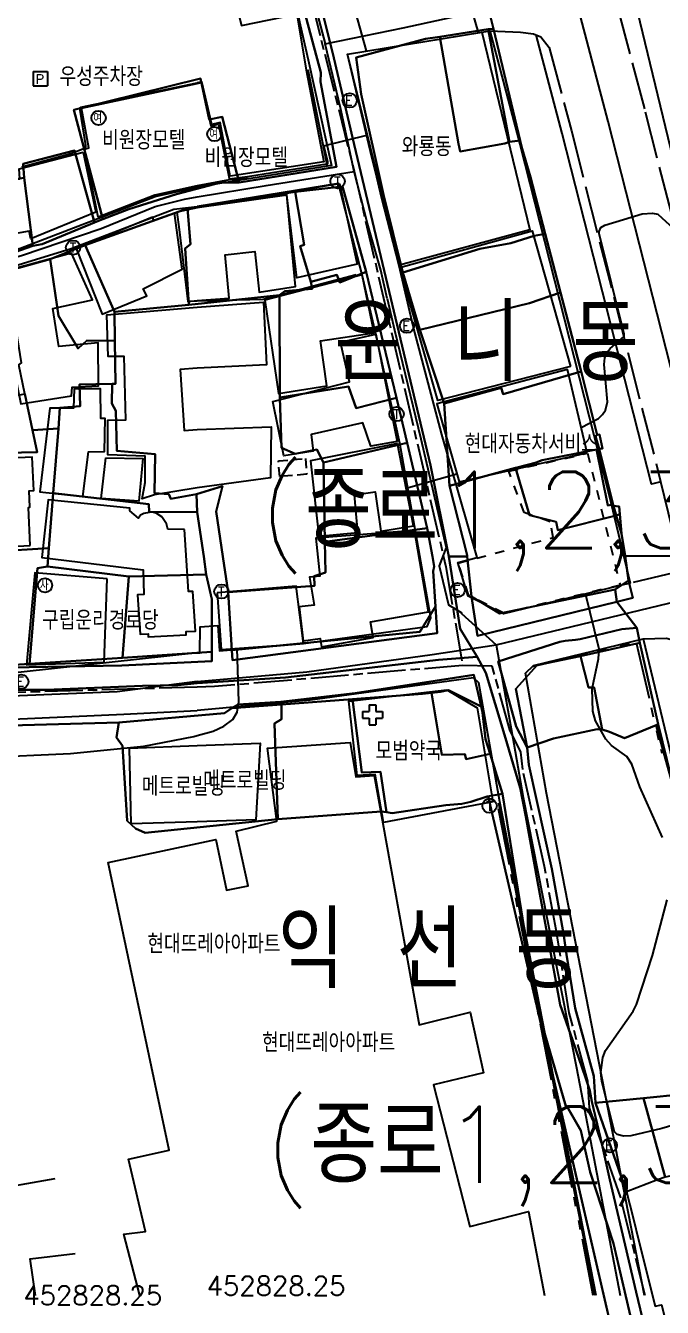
# Model space of a CAD drawing. Header units: feet. Extents: x 197796 to 199821, y 552499 to 555392.
# Drawn here: x 199098.6 to 199165.5, y 552827 to 552961.4 of the extents above; entities that cross this region are included whole.
import ezdxf

# ---------------------------------------------------------------- set-up
doc = ezdxf.new("R2010")
doc.units = ezdxf.units.FT
doc.header["$MEASUREMENT"] = 0
for name, pattern in [('AAA006', [2, 1, -1]), ('ANYANG1', [11.5, 6, -1, 1, -1.5, 1, -1]), ('ANYANG11', [1.5, 1, -0.5]), ('ANYANG2', [6, 5, -1]), ('JEON', [12, 4, -0.5, 1, -0.5, 4, -0.5, 1, -0.5])]:
    doc.linetypes.add(name, pattern=pattern)
for name, color, linetype in [('AAA001', 7, 'CONTINUOUS'), ('AAA003', 7, 'CONTINUOUS'), ('AAA006', 7, 'AAA006'), ('AAA007', 7, 'ANYANG11'), ('AAA008', 7, 'CONTINUOUS'), ('AAB110', 7, 'CONTINUOUS'), ('AAB244', 3, 'CONTINUOUS'), ('AAB404', 7, 'CONTINUOUS'), ('AAC001', 7, 'CONTINUOUS'), ('AAC002', 7, 'CONTINUOUS'), ('AAC006', 7, 'ANYANG1'), ('AD002', 7, 'CONTINUOUS'), ('AD0022', 1, 'CONTINUOUS'), ('AE001', 1, 'ANYANG2'), ('AE230', 7, 'CONTINUOUS'), ('AE2301', 7, 'CONTINUOUS'), ('AZ0202', 7, 'CONTINUOUS'), ('AZ0203', 7, 'CONTINUOUS'), ('AZ0803', 7, 'CONTINUOUS'), ('CAA001', 7, 'CONTINUOUS'), ('CAA002', 30, 'CONTINUOUS'), ('DD001', 3, 'CONTINUOUS'), ('EA0018', 7, 'JEON'), ('wipco_지적', 20, 'CONTINUOUS'), ('ZC002', 7, 'CONTINUOUS'), ('ZC006', 7, 'CONTINUOUS'), ('ZC251', 7, 'CONTINUOUS'), ('ZC252', 7, 'CONTINUOUS'), ('ZC601', 7, 'CONTINUOUS')]:
    doc.layers.add(name, color=color, linetype=linetype)
doc.styles.add('GHS', font='ROMANS', dxfattribs={"bigfont": 'NGSW.shx'})
doc.styles.add('NGSW', font='ROMANS.shx', dxfattribs={"bigfont": 'NGSW.shx'})

# ---------------------------------------------------------------- blocks, each defined once
blk = doc.blocks.new('AAB110')
at = {"layer": 'AAB110'}
blk.add_circle((0, 0), 0.75, dxfattribs=at)
at = {"layer": 'AAB110', "style": 'GHS'}
blk.add_text('사', height=1, dxfattribs=at).set_placement((-0.55, -0.53))
blk = doc.blocks.new('AAB404')
at = {"layer": 'AAB404'}
blk.add_circle((0, 0), 0.75, dxfattribs=at)
at = {"layer": 'AAB404', "style": 'GHS'}
blk.add_text('여', height=1, dxfattribs=at).set_placement((-0.55, -0.54))
blk = doc.blocks.new('AZ0203')
at = {"layer": 'AZ0203'}
blk.add_circle((0, 0), 0.75, dxfattribs=at)
at = {"layer": 'AZ0203', "style": 'GHS'}
blk.add_text('T', height=1, dxfattribs=at).set_placement((-0.36, -0.52))
blk = doc.blocks.new('AZ0202')
at = {"layer": 'AZ0202'}
blk.add_circle((0, 0), 0.75, dxfattribs=at)
at = {"layer": 'AZ0202', "style": 'GHS'}
blk.add_text('E', height=1, dxfattribs=at).set_placement((-0.5, -0.48))
blk = doc.blocks.new('AE2301')
at = {"layer": 'AE2301'}
for points in [[(-0.77, 0.83), (0.73, 0.83)], [(-0.77, 0.83), (-0.77, -0.67)], [(0.73, 0.83), (0.73, -0.67)], [(-0.77, -0.67), (0.73, -0.67)]]:
    blk.add_lwpolyline(points, dxfattribs=at)
at = {"layer": 'AE2301', "style": 'GHS'}
blk.add_text('P', height=1, dxfattribs=at).set_placement((-0.51, -0.48))
blk = doc.blocks.new('AAB244')
at = {"layer": 'AAB244'}
for points in [[(-1.07, 0.36), (-1.07, -0.34)], [(-1.07, 0.36), (-0.37, 0.36)], [(-0.37, 1.06), (0.33, 1.06)], [(-0.37, 1.06), (-0.37, 0.36)], [(0.33, 1.06), (0.33, 0.36)], [(0.33, 0.36), (1.03, 0.36)], [(1.03, 0.36), (1.03, -0.34)], [(-1.07, -0.34), (-0.37, -0.34)], [(-0.37, -0.34), (-0.37, -1.04)], [(-0.37, -1.04), (0.33, -1.04)], [(0.33, -0.34), (1.03, -0.34)], [(0.33, -0.34), (0.33, -1.04)]]:
    blk.add_lwpolyline(points, dxfattribs=at)

msp = doc.modelspace()

# ---------------------------------------------------------------- linework, layer by layer
at = {"layer": 'AAA001', "color": 255, "flags": 128}
for points in [[(199104.67, 552948.19), (199106, 552941.88), (199099.19, 552939.1), (199099.01, 552939.88), (199095.05, 552939.2), (199095.08, 552938.67), (199092.32, 552938.42), (199092.29, 552938.59), (199091.43, 552938.59), (199090.67, 552944.23), (199098.03, 552945.37), (199097.94, 552946.43)], [(199103.93, 552938.07), (199106.65, 552931.17), (199111.35, 552933.12), (199110.95, 552933.84), (199115.06, 552935.89), (199114.27, 552941.78), (199112.09, 552941.02), (199111.94, 552941.34)], [(199095.46, 552935.48), (199096.1, 552933.05), (199097.78, 552923.5), (199098.12, 552921.79), (199103.45, 552922.63), (199103.51, 552923.52), (199106.29, 552923.68), (199106.26, 552928.18), (199102.11, 552927.79), (199101.49, 552931.79), (199105.66, 552932.67), (199103.46, 552937.57), (199099.06, 552936.4)], [(199104.65, 552912.05), (199105.24, 552916.75), (199106.91, 552916.76), (199106.97, 552920.23), (199106.52, 552920.24), (199106.49, 552923.35), (199103.73, 552923.34), (199103.64, 552921.32), (199101.17, 552921.31), (199100.11, 552912.56)], [(199107.04, 552916.1), (199110.93, 552916.04), (199110.52, 552911.56), (199106.55, 552911.84)]]:
    msp.add_lwpolyline(points, close=True, dxfattribs=at)
at = {"layer": 'AAA001', "color": 255}
for points in [[(199131.57, 552944.89), (199133.41, 552936.42), (199127.11, 552934.99), (199126, 552943.97), (199131.57, 552944.89)], [(199116.64, 552932.6), (199119.98, 552932.87), (199119.58, 552937.4), (199122.67, 552937.76), (199123.13, 552933.5), (199126.96, 552934.1), (199126.03, 552943.67), (199116.64, 552942.34)], [(199116.64, 552942.34), (199114.51, 552941.89), (199114.73, 552940.08), (199115.65, 552932.52), (199116.64, 552932.6)], [(199155.8, 552925.68), (199141.89, 552922.14), (199137.92, 552936.07), (199151.81, 552939.93), (199155.8, 552925.68)], [(199135.2, 552929.22), (199133.96, 552935.31), (199123.75, 552932.65), (199125.18, 552922.87), (199130.26, 552923.68), (199129.58, 552928.37), (199135.2, 552929.22)], [(199116.64, 552912.96), (199112.17, 552912.23), (199110.85, 552911.82), (199111.19, 552913.51), (199111.18, 552916.3), (199107.27, 552916.44), (199107.25, 552920.07), (199109.13, 552920.11), (199108.98, 552926.73), (199107.29, 552926.75), (199107.16, 552931.12), (199116.64, 552931.92)], [(199116.64, 552931.92), (199123.6, 552932.43), (199123.9, 552925.87), (199116.64, 552925.51)], [(199137.63, 552917.82), (199134.86, 552917.32), (199134.03, 552919.79), (199128.6, 552918.56), (199128.82, 552916.81), (199125.72, 552916.32), (199124.57, 552922.01), (199132.61, 552924.1), (199131.69, 552928.23), (199135.38, 552929.1), (199137.63, 552917.82)], [(199116.64, 552925.51), (199114.85, 552925.39), (199115.26, 552918.98), (199116.64, 552919.07)], [(199116.64, 552919.07), (199124.41, 552919.36), (199124.34, 552914.02), (199116.64, 552912.96)], [(199137.67, 552917.6), (199128.54, 552915.79), (199129.42, 552907.88), (199133.51, 552908.29), (199133.15, 552912.23), (199135.32, 552912.55), (199135.9, 552908.42), (199139.33, 552908.98), (199137.67, 552917.6)], [(199139.46, 552908.5), (199129.1, 552907.67), (199129.5, 552903.7), (199128.44, 552903.6), (199128.9, 552900.64), (199127.34, 552900.49), (199127.77, 552896.93), (199129.53, 552897.15), (199129.69, 552896.27), (199135.11, 552897.28), (199134.84, 552898.91), (199140.9, 552899.97), (199139.46, 552908.5)], [(199118.73, 552901.96), (199119.16, 552896.02), (199127.8, 552896.65), (199127.01, 552902.65), (199118.73, 552901.96)]]:
    msp.add_lwpolyline(points, dxfattribs=at)
at = {"layer": 'AAA003', "color": 255}
for points in [[(199116.64, 552875.67), (199118.59, 552876.09), (199119.7, 552870.75), (199121.97, 552871.23), (199120.73, 552876.93), (199125.01, 552877.99), (199124.03, 552885.64), (199132.69, 552886.24), (199133.3, 552882.63), (199135.21, 552882.78), (199139.93, 552856.63), (199145.27, 552857.97), (199146.7, 552851.59), (199141.44, 552850.32), (199145.26, 552835.47), (199151.42, 552837.06), (199153.1, 552828.25)], [(199110.62, 552828.25), (199108.95, 552834.67), (199111.22, 552834.96), (199109.43, 552842.53), (199113.7, 552843.47), (199107.29, 552873.66), (199116.64, 552875.67)]]:
    msp.add_lwpolyline(points, dxfattribs=at)
at = {"layer": 'AAA006', "color": 255}
msp.add_lwpolyline([(199157.61, 552916.59), (199161.03, 552902.76), (199148.81, 552899.81), (199145.12, 552901.7), (199144.04, 552905.07), (199153.99, 552907.74), (199153.68, 552909.41), (199150.94, 552910.37), (199149.36, 552914.71), (199157.61, 552916.59)], dxfattribs=at)
at = {"layer": 'AAA007', "color": 255}
msp.add_lwpolyline([(199128.14, 552914.39), (199125.31, 552914.15), (199125.16, 552915.79), (199127.99, 552916.04), (199128.14, 552914.39)], dxfattribs=at)
at = {"layer": 'AAA008', "color": 255}
for points in [[(199137.86, 552936.32), (199132.41, 552958.47), (199146.51, 552960.77), (199151.55, 552940.04), (199137.86, 552936.32)], [(199116.64, 552944.64), (199112.2, 552943.65), (199106.24, 552941.37), (199104.81, 552948.48), (199105.28, 552948.63), (199104.49, 552952.78), (199116.64, 552955.38)], [(199116.64, 552955.38), (199117.06, 552955.47), (199118.06, 552950.95), (199118.88, 552951.11), (199120.02, 552945.26), (199116.64, 552944.64)], [(199157.55, 552916.65), (199155.49, 552925.39), (199141.79, 552921.76), (199144.13, 552913.6), (199157.55, 552916.65)], [(199142.84, 552891.76), (199146.02, 552889.88), (199147.65, 552880.03), (199136.19, 552877.85), (199135.33, 552882.88), (199133.42, 552882.79), (199132.54, 552890.59), (199142.84, 552891.76)], [(199116.64, 552877.93), (199109.71, 552877.7), (199109.52, 552885.67), (199116.64, 552885.94)], [(199116.64, 552885.94), (199123.26, 552886.19), (199122.8, 552878.14), (199116.64, 552877.93)]]:
    msp.add_lwpolyline(points, dxfattribs=at)
at = {"layer": 'AAA008', "color": 255, "flags": 128}
for points in [[(199099.09, 552906.92), (199098.94, 552910.91), (199099.08, 552910.95), (199099, 552912.64), (199099.5, 552912.69), (199099.33, 552916.18), (199090.28, 552915.76), (199090.59, 552906.47)], [(199115.3, 552908.58), (199113.57, 552908.63), (199113.41, 552909.19), (199112.94, 552909.93), (199112.34, 552910.32), (199111.91, 552910.4), (199111.58, 552910.39), (199111.02, 552910.27), (199110.7, 552910.08), (199110.47, 552909.78), (199109.57, 552910.55), (199109.56, 552910.84), (199101.01, 552911.72), (199100.33, 552905.64), (199110.97, 552904.36), (199111.04, 552901.78), (199110.38, 552901.74), (199110.64, 552897.63), (199111.48, 552897.65), (199111.49, 552897.35), (199115.47, 552897.53), (199115.47, 552897.9), (199116.46, 552897.94), (199116.17, 552902.09), (199115.72, 552902.08)], [(199107.18, 552903.43), (199099.61, 552904.06), (199098.73, 552894.41), (199106.88, 552894.68)]]:
    msp.add_lwpolyline(points, close=True, dxfattribs=at)
at = {"layer": 'AAC001', "color": 255}
for points in [[(199128.24, 552956.85), (199130.27, 552946.72), (199122.25, 552945.42), (199120.02, 552945.26)], [(199133.31, 552935.31), (199123.56, 552932.71), (199116.64, 552932.55)], [(199116.64, 552932.55), (199115.65, 552932.52)], [(199099.66, 552828.25), (199099.11, 552832.08), (199103.84, 552832.65)]]:
    msp.add_lwpolyline(points, dxfattribs=at)
at = {"layer": 'AAC002', "color": 255}
msp.add_lwpolyline([(199158.41, 552828.25), (199156.23, 552839.16), (199153.06, 552855.56), (199148.95, 552876.44), (199148.3, 552879.9)], dxfattribs=at)
at = {"layer": 'AAC006', "color": 255}
for points in [[(199151.82, 552894.23), (199162.72, 552896.75), (199165.39, 552885.12)], [(199158.21, 552828.25), (199148.14, 552879.87)]]:
    msp.add_lwpolyline(points, dxfattribs=at)
at = {"layer": 'AD002', "color": 255}
for points in [[(199127.51, 552968.86), (199128.62, 552964.99), (199130.06, 552959.54)], [(199130.06, 552959.54), (199138.27, 552961.23), (199146.93, 552963.1), (199156.52, 552963.72), (199168.02, 552964.46), (199183.51, 552968.19)], [(199188.9, 552828.25), (199186.3, 552840.33), (199176.06, 552885.74), (199172.1, 552902.29), (199170.67, 552908.25), (199169.16, 552914.6), (199159.78, 552951.41), (199156.52, 552963.72)], [(199136.58, 552932.84), (199135.9, 552935.79), (199134.5, 552940.68), (199133.11, 552946.16), (199131.66, 552952.81), (199130.06, 552959.54)], [(199116.64, 552943.49), (199123.86, 552944.67), (199133.11, 552946.16)], [(199084.35, 552934.11), (199090.88, 552935.26), (199098.18, 552937.32), (199106.57, 552940.16), (199112.21, 552942.46), (199115.31, 552943.23), (199116.64, 552943.49)], [(199136.58, 552932.84), (199137.34, 552929.52), (199140.11, 552918.11), (199142.76, 552906.69), (199142.05, 552904.77), (199143.02, 552900.68), (199144.35, 552899.87), (199144.37, 552899.77), (199148.03, 552896.48)], [(199116.64, 552892.64), (199128.14, 552893.67), (199141.31, 552895.48), (199148.03, 552896.48), (199172.1, 552902.29)], [(199148.03, 552896.48), (199149.86, 552886.1), (199150.85, 552880.47), (199156.45, 552852.12), (199161.04, 552828.25)], [(199116.64, 552892.64), (199108.23, 552891.56), (199092.82, 552890.94), (199088.96, 552891.27), (199084.67, 552891.34), (199078.87, 552890.92), (199070.95, 552890.22), (199069.28, 552889.96), (199066.19, 552889.28), (199058.14, 552887.97), (199050.4, 552886.84), (199039.59, 552885.13), (199018.43, 552881.16), (198998.97, 552877.33), (198994.93, 552876.52), (198988.3, 552875.21), (198956.78, 552868.58), (198932.64, 552863.38), (198913.09, 552858.3), (198854.4, 552847.01), (198834.77, 552841.25), (198816.79, 552835.73)]]:
    msp.add_lwpolyline(points, dxfattribs=at)
at = {"layer": 'AD0022', "color": 255}
for points in [[(199116.64, 552965.75), (199126.1, 552967.67), (199127.46, 552961.52), (199128.27, 552957.85), (199130.72, 552946.78), (199116.64, 552944.5)], [(199058.69, 552966.45), (199058.62, 552958.7), (199058.39, 552947.86), (199058.27, 552943.83), (199058.89, 552943.84), (199065.94, 552944.04), (199073.45, 552944.11), (199080.7, 552944.48), (199080.72, 552951.77), (199080.33, 552955.51), (199082.46, 552955.69), (199083.05, 552944.09), (199084.46, 552936.33), (199084.94, 552935.39), (199085.32, 552935.32), (199090.02, 552935.88), (199098.09, 552938.09), (199112.21, 552943.54), (199116.64, 552944.5)], [(199116.64, 552895.65), (199116.93, 552895.67), (199116.95, 552898.39), (199118.79, 552898.51), (199118.97, 552895.86), (199127.8, 552896.65), (199140.77, 552898.43), (199141.17, 552899.32), (199137.9, 552917.65), (199135.38, 552929.1), (199133.96, 552935.31), (199131.47, 552944.88), (199116.64, 552942.48)], [(199116.64, 552895.65), (199095.24, 552893.31), (199090.17, 552893.28), (199089.97, 552893.9), (199089.73, 552913.41), (199089.39, 552919.45), (199087.48, 552919.04), (199084.95, 552933.15), (199085.71, 552933.54), (199096.49, 552935.93), (199103.4, 552938.07), (199114.2, 552942.2), (199116.64, 552942.48)], [(199163.59, 552828.25), (199153.31, 552880.92), (199151.09, 552893.53), (199151.93, 552894.33), (199163.46, 552897.12), (199166.71, 552883.57), (199176.92, 552838.26), (199179.08, 552828.25)], [(199158.5, 552828.25), (199148.39, 552880.01), (199146.19, 552892.5), (199145.64, 552893.04), (199128.48, 552890.69), (199116.64, 552889.62)], [(199093.08, 552828.25), (199093.02, 552830.66), (199093.36, 552835.52), (199093.79, 552843.75), (199095.76, 552847.59), (199092.1, 552862.77), (199091.2, 552872.54), (199091.06, 552879.33), (199091.3, 552886.27), (199091.84, 552887.33), (199094.09, 552888.57), (199108.94, 552889.23), (199116.64, 552889.62)]]:
    msp.add_lwpolyline(points, dxfattribs=at)
msp.add_lwpolyline([(199146.01, 552905.66), (199142.31, 552918.56), (199139.29, 552929.94), (199137.85, 552936.26), (199135.97, 552943.46), (199135.48, 552945.54), (199134.98, 552947.65), (199132.41, 552958.47), (199147.34, 552960.9), (199150.49, 552949), (199159.84, 552912.3), (199162.07, 552902.95), (199148.78, 552899.75), (199145.07, 552901.6), (199144, 552905.12)], close=True, dxfattribs=at)
at = {"layer": 'AE001', "color": 255}
for points in [[(199155.03, 552995.28), (199159.22, 552969.14), (199163.65, 552952.42), (199173.04, 552915.56), (199175.09, 552906.99), (199176.05, 552906.73), (199182.45, 552906.28)], [(199147.34, 552960.9), (199150.56, 552960.76), (199151.92, 552960.59), (199152.71, 552960.29), (199153.59, 552959.17), (199155.91, 552950.4), (199165.28, 552913.64), (199167.4, 552904.71), (199167.25, 552904.2), (199162.07, 552902.95)], [(199163.46, 552897.12), (199165.9, 552897.21), (199167.03, 552896.88), (199169.46, 552896.12), (199172.16, 552884.83), (199182.39, 552839.47), (199184.81, 552828.25)]]:
    msp.add_lwpolyline(points, dxfattribs=at)
at = {"layer": 'AE230', "color": 255}
for points in [[(199116.64, 552965.45), (199120.18, 552965.93), (199121.28, 552961.48), (199127.1, 552962.65), (199128.08, 552956.8), (199129.94, 552947.15), (199120.11, 552945.65), (199119.03, 552951.29), (199118.18, 552951.08), (199117.13, 552955.57), (199116.64, 552955.45)], [(199098.24, 552946.65), (199103.37, 552948.05), (199104.82, 552948.59), (199104.91, 552948.65), (199104.94, 552948.75), (199104.94, 552948.87), (199104.35, 552952.58), (199104.35, 552952.79), (199104.39, 552952.86), (199104.43, 552952.89), (199116.64, 552955.45)]]:
    msp.add_lwpolyline(points, dxfattribs=at)
at = {"layer": 'AZ0803', "color": 255}
for points in [[(199172.86, 552916.27), (199174.09, 552916.61), (199159.39, 552977.3), (199156.97, 552996.67), (199155.71, 552996.64), (199149.76, 553020.2), (199139.32, 553063.88)], [(199165.29, 552913.58), (199164.32, 552913.35), (199154.94, 552950.15), (199152.21, 552960.48)]]:
    msp.add_lwpolyline(points, dxfattribs=at)
at = {"layer": 'CAA001', "color": 255, "elevation": 30}
for points in [[(199134.4, 552958.79), (199133.51, 552962.05), (199130.97, 552970.31), (199128.7, 552979.35)], [(199119.99, 552945.39), (199121.9, 552945.64), (199130.25, 552946.95), (199130.34, 552947), (199130.34, 552947.18), (199129.98, 552948.7), (199130.02, 552948.88), (199134.45, 552949.96)]]:
    msp.add_lwpolyline(points, dxfattribs=at)
at = {"layer": 'CAA002', "color": 255}
for points, elevation in [([(199146.17, 552960.72), (199145.07, 552964.52), (199145.04, 552965.74), (199145.1, 552966.12), (199145.06, 552968.09), (199142.26, 552979.52), (199142.33, 552979.93), (199142.67, 552980.3), (199146.82, 552981.28), (199147.53, 552981.28), (199147.8, 552981.11), (199148.27, 552980.54), (199148.91, 552978.44), (199149.32, 552978.24), (199150.16, 552978.31), (199154.43, 552979.99), (199155.82, 552980.22), (199157.43, 552980.31), (199164.12, 552980.09), (199164.44, 552980.2), (199164.44, 552980.47), (199162.54, 552988.68)], 29), ([(199156.93, 552919.29), (199158.76, 552920.25), (199159.19, 552920.65), (199159.49, 552921.12), (199159.69, 552921.97), (199159.36, 552925.9), (199159.42, 552926.61), (199159.69, 552927.22), (199159.99, 552927.58), (199161.44, 552928.83), (199161.44, 552929.07), (199158.83, 552939.64), (199158.83, 552939.85), (199158.99, 552940.26), (199159.42, 552940.53), (199163.34, 552941.7), (199164.43, 552941.76), (199164.97, 552941.67), (199166.61, 552940.18)], 28), ([(199138.57, 552912.93), (199143.89, 552914.42)], 29), ([(199165.47, 552876.27), (199163.08, 552881.61), (199162.27, 552883.96), (199161.74, 552884.79), (199160.13, 552885.93), (199159.54, 552886.59), (199158.45, 552888.51), (199158.17, 552889.53), (199158.1, 552891.87), (199158.77, 552895.01), (199158.81, 552896.04), (199157.4, 552901.88)], 28), ([(199116.64, 552886.98), (199118.3, 552887.42), (199119.44, 552887.96), (199120.37, 552888.66), (199120.82, 552889.43), (199121.02, 552890.51), (199120.83, 552896.14)], 29), ([(199086.9, 552884.56), (199094.09, 552884.66), (199103.34, 552885.1), (199111.04, 552885.85), (199116.29, 552886.89), (199116.64, 552886.98)], 29), ([(199171.56, 552847.56), (199165.4, 552845.74), (199162.16, 552844.99), (199161.37, 552844.94), (199160.73, 552845.13), (199160.45, 552845.42), (199159.11, 552850.69), (199159.01, 552851.64), (199159.2, 552853.21), (199159.5, 552853.95), (199162.38, 552858.07), (199162.74, 552858.75), (199164.43, 552863.91), (199165.96, 552869.75)], 28)]:
    msp.add_lwpolyline(points, dxfattribs=dict(at, elevation=elevation))
at = {"layer": 'DD001', "color": 255}
msp.add_lwpolyline([(199101.7, 552840.47), (199093.73, 552839.07)], dxfattribs=at)
at = {"layer": 'EA0018', "color": 255}
for points in [[(199116.65, 553011.49), (199118.31, 553005.02), (199132.96, 552946.79), (199142.74, 552904.68), (199144.49, 552894.33)], [(199144.49, 552894.33), (199118.45, 552892.11), (199116.64, 552892.06)], [(199163.66, 552828.25), (199161.06, 552838.59), (199157.8, 552847.94), (199157.65, 552850.72), (199155.68, 552857.9), (199154.32, 552866.59), (199153.09, 552873.25), (199150.8, 552883.4), (199150.6, 552885.24), (199149.44, 552887.59), (199147.61, 552894.26), (199144.49, 552894.33)], [(199116.64, 552892.06), (199088.38, 552891.23), (199086.58, 552891.14), (199086.04, 552891.11), (199070.37, 552888.19), (199052.76, 552885.86), (199038.62, 552883.9), (199013.32, 552878.65), (198988.15, 552873.65), (198973.37, 552870.61)]]:
    msp.add_lwpolyline(points, dxfattribs=at)
at = {"layer": 'wipco_지적', "color": 20}
for points in [[(199122.83, 552990.59), (199130.85, 552958.65), (199133.1, 552948.97), (199141.13, 552915.33), (199143.03, 552905.76), (199144.25, 552898.16), (199146.01, 552895.24), (199141.98, 552894.93), (199125.92, 552893.08), (199116.62, 552892.48), (199114.6, 552892.28), (199110.9, 552892.21), (199100.77, 552891.78), (199089.01, 552891.77)], [(199146.77, 552965.07), (199147.74, 552961.13), (199147.16, 552961.09), (199142.12, 552960.28), (199140.6, 552960.06), (199133.32, 552958.11), (199133.83, 552954.27), (199136.2, 552943.73), (199138.23, 552935.55), (199139.99, 552929.55), (199142.54, 552921.81), (199143.1, 552913.17), (199144.96, 552905.9), (199144.97, 552905.76), (199144.97, 552905.76), (199143.03, 552905.76), (199141.13, 552915.33), (199133.1, 552948.97), (199130.85, 552958.65), (199122.83, 552990.59)], [(199082.62, 552963.08), (199082.81, 552960.77), (199083.26, 552960.3), (199082.8, 552955.87), (199083.62, 552949.1), (199083.93, 552945.52), (199083.94, 552941.95), (199084.64, 552939.08), (199085.88, 552935.67), (199092.27, 552936.51), (199097.5, 552937.69), (199099.39, 552938.34), (199100.37, 552938.52), (199105.87, 552940.79), (199106.73, 552941.15), (199109.45, 552942.19), (199114.47, 552943.77), (199119.11, 552944.98), (199121.03, 552944.98), (199131.27, 552946.64), (199129.57, 552955.55), (199129.62, 552956.52), (199126.75, 552967.25)], [(199126.75, 552967.25), (199129.62, 552956.52), (199129.57, 552955.55), (199131.27, 552946.64), (199121.03, 552944.98), (199119.25, 552951.87), (199117.89, 552951.6), (199116.97, 552955.9), (199103.7, 552952.62), (199106.73, 552941.15), (199105.87, 552940.79), (199103.77, 552948.35), (199098.36, 552946.95), (199098.46, 552945.5), (199090.95, 552944.42), (199090.75, 552945.57), (199083.93, 552945.52), (199083.62, 552949.1), (199091.44, 552950.27), (199091.21, 552952.66), (199094.93, 552953.62), (199092.94, 552961.68)], [(199182.12, 552905.76), (199161.57, 552905.84), (199161.18, 552908.19), (199161.01, 552910.2), (199160.93, 552910.99), (199160.33, 552911.07), (199160.28, 552911.23), (199158.84, 552917.06), (199159.16, 552917.09), (199158.85, 552918.57), (199158.61, 552918.53), (199156.92, 552925.16), (199154.76, 552933.44), (199153.15, 552939.62), (199151.62, 552945.57), (199150.76, 552948.54), (199150.55, 552949.4), (199147.74, 552961.13), (199146.77, 552965.07)], [(199090.48, 552893.94), (199099, 552894.14), (199108.73, 552894.34), (199118.18, 552894.77), (199118.18, 552895.75), (199118.18, 552901.3), (199117.59, 552903.88), (199117.32, 552905.76), (199116.65, 552910.41), (199116.56, 552912.29), (199119.28, 552913.13), (199118.63, 552910.49), (199119.32, 552905.76), (199119.87, 552902.02), (199120.27, 552895.92), (199120.34, 552894.88), (199141.84, 552897.71), (199141.65, 552900.52), (199141.4, 552904.23), (199141.52, 552904.71), (199141.33, 552905.76), (199140.78, 552908.73), (199138.69, 552917.69), (199137.55, 552922.42), (199134.38, 552935.61), (199131.9, 552944.58), (199126.92, 552944), (199115.62, 552942.28), (199104.89, 552938.41), (199101.22, 552936.96), (199096.66, 552935.71)], [(199164.45, 552821.3), (199162.72, 552828.59), (199161.17, 552835.16), (199159.96, 552840.38), (199158.96, 552844.79), (199158.07, 552848.59), (199157.84, 552849.75), (199157.4, 552851.12), (199156.01, 552855.07), (199154.74, 552858.72), (199153.82, 552863.7), (199152.37, 552871.66), (199151.12, 552878.44), (199150.55, 552881.5), (199148.9, 552887.07), (199146.93, 552893.57), (199146.01, 552895.24), (199144.25, 552898.16), (199143.03, 552905.76), (199144.97, 552905.76), (199144.97, 552905.76), (199145.43, 552901.57), (199146.04, 552897.44), (199160.69, 552900.99), (199162.77, 552898.29), (199161.2, 552898.13), (199156.83, 552897.09), (199156.34, 552897.01), (199155.27, 552896.93), (199154.7, 552896.8), (199148.22, 552894.76), (199150.1, 552887.94), (199151.26, 552885.73), (199151.44, 552883.92), (199153.87, 552872.99), (199155.09, 552866.22), (199155.41, 552864.01), (199156.29, 552858.39), (199158.26, 552851.24), (199158.43, 552848.44), (199161.68, 552839.11), (199162.4, 552836.39), (199162.99, 552833.94), (199164.72, 552827.11), (199165.36, 552827.27), (199166.96, 552820.91)], [(199166.85, 552880.75), (199165.03, 552888.17), (199163.1, 552896.7), (199162.77, 552898.29), (199160.69, 552900.99), (199162.35, 552901.41), (199161.9, 552903.24), (199161.57, 552905.84), (199161.57, 552905.84), (199182.12, 552905.76)], [(199089.01, 552891.77), (199100.77, 552891.78), (199110.9, 552892.21), (199114.6, 552892.28), (199116.62, 552892.48), (199125.92, 552893.08), (199141.98, 552894.93), (199146.01, 552895.24), (199146.93, 552893.57), (199148.9, 552887.07), (199150.55, 552881.5), (199151.12, 552878.44), (199152.37, 552871.66), (199153.82, 552863.7), (199154.74, 552858.72), (199156.01, 552855.07), (199157.4, 552851.12), (199157.84, 552849.75), (199158.07, 552848.59), (199158.96, 552844.79), (199159.96, 552840.38), (199161.17, 552835.16), (199162.72, 552828.59), (199164.45, 552821.3)], [(199163.32, 552820.92), (199160.34, 552833.68), (199157.89, 552841.17), (199156.89, 552845.56), (199156.81, 552845.71), (199155.42, 552848.11), (199155.31, 552848.1), (199152.28, 552858.57), (199148.67, 552880.87), (199147.37, 552885.05), (199146.91, 552886.6), (199146.59, 552889.38), (199146.45, 552890.04), (199146.45, 552890.04), (199145.68, 552893.34), (199141.63, 552892.72), (199133.2, 552891.43), (199125.43, 552890.5), (199120.94, 552890.25), (199120.28, 552889.84), (199119.51, 552889.31), (199108.41, 552888.36), (199094.46, 552887.96)], [(199092.95, 552824.87), (199093.91, 552843.51), (199096.16, 552847.85), (199092.84, 552885.12), (199094.46, 552887.96), (199108.41, 552888.36), (199108.16, 552886.78), (199108.79, 552885.89), (199109.27, 552878.04), (199110.17, 552877.24), (199111.17, 552876.77), (199125.1, 552878.21), (199135.95, 552879.02), (199136.5, 552878.94), (199137.1, 552878.83), (199142.73, 552879.66), (199144.4, 552879.83), (199145.34, 552880.04), (199147.08, 552880.6), (199147.17, 552880.62), (199152.25, 552858.7), (199152.25, 552858.7), (199152.27, 552858.61), (199161.52, 552818.68)], [(199171.79, 552849.78), (199163.49, 552848.95), (199158.43, 552848.44), (199158.26, 552851.24), (199156.29, 552858.39), (199155.41, 552864.01), (199155.09, 552866.22), (199153.87, 552872.99), (199151.44, 552883.92), (199151.26, 552885.73), (199154.03, 552886.68), (199158.63, 552887.63), (199159.13, 552887.61), (199159.13, 552887.61), (199159.92, 552887.36), (199161.47, 552886.72), (199164.82, 552888.08), (199166.85, 552880.75)], [(199161.52, 552818.68), (199152.28, 552858.57), (199155.31, 552848.1), (199155.42, 552848.11), (199156.89, 552845.56), (199156.93, 552845.4), (199157.89, 552841.17), (199160.34, 552833.68), (199165.02, 552813.65)]]:
    msp.add_lwpolyline(points, dxfattribs=at)
for points in [[(199147.16, 552961.09), (199149.4, 552949.25), (199148.93, 552949.07), (199144.25, 552948.23), (199144.05, 552949.06), (199142.12, 552960.28), (199147.16, 552961.09)], [(199147.74, 552961.13), (199150.55, 552949.4), (199149.4, 552949.25), (199147.16, 552961.09), (199147.74, 552961.13)], [(199149.4, 552949.25), (199150.55, 552949.4), (199150.76, 552948.54), (199151.62, 552945.57), (199153.15, 552939.62), (199152.02, 552939.39), (199149.57, 552938.64), (199146.31, 552938.02), (199138.23, 552935.55), (199136.2, 552943.73), (199133.83, 552954.27), (199133.32, 552958.11), (199140.6, 552960.06), (199142.12, 552960.28), (199144.05, 552949.06), (199144.25, 552948.23), (199148.93, 552949.07), (199149.4, 552949.25)], [(199119.25, 552951.87), (199121.03, 552944.98), (199119.11, 552944.98), (199114.47, 552943.77), (199109.45, 552942.19), (199106.73, 552941.15), (199103.7, 552952.62), (199116.97, 552955.9), (199117.89, 552951.6), (199119.25, 552951.87)], [(199103.77, 552948.35), (199105.87, 552940.79), (199100.37, 552938.52), (199099.39, 552938.34), (199098.46, 552945.5), (199098.36, 552946.95), (199103.77, 552948.35)], [(199098.46, 552945.5), (199099.39, 552938.34), (199097.5, 552937.69), (199092.27, 552936.51), (199090.95, 552944.42), (199098.46, 552945.5)], [(199131.9, 552944.58), (199134.38, 552935.61), (199131.62, 552934.51), (199131.28, 552935.3), (199128.57, 552934.59), (199127.44, 552938.3), (199127.87, 552938.47), (199126.92, 552944), (199131.9, 552944.58)], [(199127.44, 552938.3), (199128.57, 552934.59), (199128.69, 552933.85), (199125.84, 552933.61), (199125.28, 552933.16), (199115.75, 552932.17), (199115.36, 552938.08), (199115.92, 552938.53), (199115.62, 552942.28), (199126.92, 552944), (199127.87, 552938.47), (199127.44, 552938.3)], [(199115.36, 552938.08), (199115.75, 552932.17), (199107.94, 552931.43), (199104.89, 552938.41), (199115.62, 552942.28), (199115.92, 552938.53), (199115.36, 552938.08)], [(199153.15, 552939.62), (199154.76, 552933.44), (199151.5, 552932.35), (199139.99, 552929.55), (199138.23, 552935.55), (199146.31, 552938.02), (199149.57, 552938.64), (199152.02, 552939.39), (199153.15, 552939.62)], [(199104.89, 552938.41), (199107.94, 552931.43), (199108, 552928.38), (199105.05, 552928.43), (199104.16, 552927.57), (199102.08, 552931.01), (199101.22, 552936.96), (199104.89, 552938.41)], [(199108, 552928.38), (199108.07, 552923.87), (199107.71, 552923.86), (199104.27, 552923.8), (199104.35, 552921.53), (199102.23, 552921.37), (199102.09, 552919.18), (199099.36, 552919.01), (199098.56, 552922.82), (199097.92, 552925.86), (199098.21, 552926.08), (199096.66, 552935.71), (199101.22, 552936.96), (199102.08, 552931.01), (199104.16, 552927.57), (199105.05, 552928.43), (199108, 552928.38)], [(199134.38, 552935.61), (199137.55, 552922.42), (199133.33, 552921.31), (199132.51, 552923.59), (199125.3, 552922.44), (199125.28, 552933.16), (199125.84, 552933.61), (199128.69, 552933.85), (199128.57, 552934.59), (199131.28, 552935.3), (199131.62, 552934.51), (199134.38, 552935.61)], [(199125.3, 552922.44), (199125.5, 552917.17), (199126.91, 552916.54), (199129.21, 552916.98), (199129.9, 552915.61), (199130.04, 552907.29), (199130.1, 552904.09), (199128.93, 552903.71), (199128.95, 552902.69), (199119.87, 552902.02), (199119.32, 552905.76), (199118.63, 552910.49), (199119.28, 552913.13), (199116.56, 552912.29), (199113.88, 552911.8), (199113.65, 552912.29), (199112.17, 552912.4), (199112.21, 552916.5), (199108.2, 552916.83), (199108.08, 552921.03), (199107.68, 552921.81), (199107.71, 552923.86), (199108.07, 552923.87), (199108, 552928.38), (199107.94, 552931.43), (199115.75, 552932.17), (199125.28, 552933.16), (199125.3, 552922.44)], [(199139.99, 552929.55), (199151.5, 552932.35), (199154.76, 552933.44), (199156.92, 552925.16), (199148.75, 552922.79), (199148.54, 552923.47), (199142.54, 552921.81), (199139.99, 552929.55)], [(199156.92, 552925.16), (199158.61, 552918.53), (199158.44, 552918.4), (199158.84, 552917.06), (199158.55, 552916.99), (199152.83, 552915.85), (199152.23, 552915.63), (199150.03, 552915.06), (199143.1, 552913.17), (199142.54, 552921.81), (199148.54, 552923.47), (199148.75, 552922.79), (199156.92, 552925.16)], [(199108.08, 552921.03), (199108.2, 552916.83), (199112.21, 552916.5), (199112.17, 552912.4), (199113.65, 552912.29), (199113.88, 552911.8), (199116.56, 552912.29), (199116.65, 552910.41), (199111.58, 552910.46), (199111.55, 552911.26), (199101.51, 552912.39), (199102.09, 552919.18), (199102.23, 552921.37), (199104.35, 552921.53), (199104.27, 552923.8), (199107.71, 552923.86), (199107.68, 552921.81), (199108.08, 552921.03)], [(199137.55, 552922.42), (199138.69, 552917.69), (199129.9, 552915.61), (199129.21, 552916.98), (199126.91, 552916.54), (199125.5, 552917.17), (199125.3, 552922.44), (199132.51, 552923.59), (199133.33, 552921.31), (199137.55, 552922.42)], [(199098.56, 552922.82), (199099.36, 552919.01), (199099.85, 552916.69), (199089.87, 552916.49), (199089.41, 552918.26), (199093.2, 552919.63), (199092.51, 552921.67), (199098.56, 552922.82)], [(199101.51, 552912.39), (199101.07, 552906.64), (199089.62, 552905.95), (199089.87, 552916.49), (199099.85, 552916.69), (199099.36, 552919.01), (199102.09, 552919.18), (199101.51, 552912.39)], [(199138.69, 552917.69), (199140.78, 552908.73), (199130.04, 552907.29), (199129.9, 552915.61), (199138.69, 552917.69)], [(199158.61, 552918.53), (199158.85, 552918.57), (199159.16, 552917.09), (199158.84, 552917.06), (199158.44, 552918.4), (199158.61, 552918.53)], [(199150.03, 552915.06), (199152.23, 552915.63), (199152.83, 552915.85), (199158.55, 552916.99), (199159.73, 552911.1), (199160.28, 552911.23), (199160.33, 552911.07), (199160.62, 552910.07), (199154.5, 552908.51), (199154.3, 552909.41), (199151.5, 552910.09), (199150.03, 552915.06)], [(199158.55, 552916.99), (199158.84, 552917.06), (199160.28, 552911.23), (199159.73, 552911.1), (199158.55, 552916.99)], [(199150.03, 552915.06), (199151.5, 552910.09), (199154.3, 552909.41), (199154.5, 552908.51), (199160.62, 552910.07), (199161.18, 552908.19), (199161.57, 552905.84), (199161.9, 552903.24), (199160.49, 552902.29), (199148.36, 552899.78), (199145.43, 552901.57), (199144.97, 552905.76), (199144.96, 552905.9), (199143.1, 552913.17), (199150.03, 552915.06)], [(199116.65, 552910.41), (199117.32, 552905.76), (199117.59, 552903.88), (199109.46, 552903.67), (199100.92, 552904.72), (199101.07, 552906.64), (199101.51, 552912.39), (199111.55, 552911.26), (199111.58, 552910.46), (199116.65, 552910.41)], [(199160.33, 552911.07), (199160.93, 552910.99), (199161.01, 552910.2), (199160.62, 552910.07), (199160.33, 552911.07)], [(199161.01, 552910.2), (199161.18, 552908.19), (199160.62, 552910.07), (199161.01, 552910.2)], [(199141.4, 552904.23), (199141.65, 552900.52), (199140.01, 552897.87), (199120.27, 552895.92), (199119.87, 552902.02), (199128.95, 552902.69), (199128.93, 552903.71), (199130.1, 552904.09), (199130.04, 552907.29), (199140.78, 552908.73), (199141.33, 552905.76), (199141.52, 552904.71), (199141.4, 552904.23)], [(199099.87, 552904.54), (199099.02, 552894.5), (199090.48, 552893.94), (199088.9, 552893.91), (199089.62, 552905.95), (199101.07, 552906.64), (199100.92, 552904.72), (199099.87, 552904.54)], [(199109.46, 552903.67), (199108.79, 552895.14), (199099.02, 552894.5), (199099.87, 552904.54), (199100.92, 552904.72), (199109.46, 552903.67)], [(199118.18, 552901.3), (199118.18, 552895.75), (199108.79, 552895.14), (199109.46, 552903.67), (199117.59, 552903.88), (199118.18, 552901.3)], [(199161.9, 552903.24), (199162.35, 552901.41), (199160.69, 552900.99), (199160.49, 552902.29), (199161.9, 552903.24)], [(199160.49, 552902.29), (199160.69, 552900.99), (199146.04, 552897.44), (199145.43, 552901.57), (199148.36, 552899.78), (199160.49, 552902.29)], [(199141.65, 552900.52), (199141.84, 552897.71), (199120.34, 552894.88), (199120.27, 552895.92), (199140.01, 552897.87), (199141.65, 552900.52)], [(199163.1, 552896.7), (199156.85, 552895.32), (199152.31, 552894.36), (199150.08, 552891.87), (199151.26, 552885.73), (199150.1, 552887.94), (199148.22, 552894.76), (199154.7, 552896.8), (199155.27, 552896.93), (199156.34, 552897.01), (199156.83, 552897.09), (199161.2, 552898.13), (199162.77, 552898.29), (199163.1, 552896.7)], [(199156.85, 552895.32), (199163.1, 552896.7), (199165.03, 552888.17), (199164.82, 552888.08), (199161.47, 552886.72), (199159.92, 552887.36), (199159.13, 552887.61), (199158.31, 552892.01), (199157.72, 552892.02), (199156.85, 552895.32)], [(199118.18, 552894.77), (199108.73, 552894.34), (199099, 552894.14), (199090.48, 552893.94), (199099.02, 552894.5), (199108.79, 552895.14), (199118.18, 552895.75), (199118.18, 552894.77)], [(199156.85, 552895.32), (199157.72, 552892.02), (199158.31, 552892.01), (199159.13, 552887.61), (199158.63, 552887.63), (199154.03, 552886.68), (199151.26, 552885.73), (199150.08, 552891.87), (199152.31, 552894.36), (199156.85, 552895.32)], [(199141.22, 552891.47), (199140.3, 552891.34), (199132.95, 552890.78), (199125.48, 552890.24), (199120.28, 552889.84), (199120.94, 552890.25), (199125.43, 552890.5), (199133.2, 552891.43), (199141.63, 552892.72), (199145.68, 552893.34), (199146.45, 552890.04), (199143.01, 552891.75), (199142.17, 552891.58), (199141.22, 552891.47)], [(199125.48, 552890.24), (199132.95, 552890.78), (199133.91, 552883.11), (199135.87, 552883.18), (199136.5, 552878.94), (199135.95, 552879.02), (199125.1, 552878.21), (199124.75, 552888.25), (199125.48, 552888.69), (199125.48, 552890.24)], [(199141.22, 552891.47), (199142.31, 552884.94), (199144.72, 552885.04), (199144.85, 552884.5), (199147.37, 552885.05), (199148.67, 552880.87), (199147.08, 552880.6), (199145.34, 552880.04), (199144.4, 552879.83), (199142.73, 552879.66), (199137.1, 552878.83), (199136.5, 552878.94), (199135.87, 552883.18), (199133.91, 552883.11), (199132.95, 552890.78), (199140.3, 552891.34), (199141.22, 552891.47)], [(199141.22, 552891.47), (199142.17, 552891.58), (199143.01, 552891.75), (199146.45, 552890.04), (199146.59, 552889.38), (199146.91, 552886.6), (199147.37, 552885.05), (199144.85, 552884.5), (199144.72, 552885.04), (199142.31, 552884.94), (199141.22, 552891.47)], [(199120.28, 552889.84), (199125.48, 552890.24), (199125.48, 552888.69), (199124.75, 552888.25), (199125.1, 552878.21), (199111.17, 552876.77), (199110.17, 552877.24), (199109.27, 552878.04), (199108.79, 552885.89), (199108.16, 552886.78), (199108.41, 552888.36), (199119.51, 552889.31), (199120.28, 552889.84)], [(199165.03, 552888.17), (199166.85, 552880.75), (199164.82, 552888.08), (199165.03, 552888.17)], [(199152.25, 552858.7), (199147.17, 552880.62), (199148.67, 552880.87), (199152.25, 552858.7)], [(199163.49, 552848.95), (199171.79, 552849.78), (199173.97, 552842.02), (199169.16, 552841.39), (199165.76, 552840.64), (199163.49, 552848.95)], [(199163.49, 552848.95), (199165.76, 552840.64), (199164.96, 552840.38), (199161.68, 552839.11), (199158.43, 552848.44), (199163.49, 552848.95)]]:
    msp.add_lwpolyline(points, close=True, dxfattribs=at)

# ---------------------------------------------------------------- block references
at = {"layer": 'AAB110', "color": 255}
msp.add_blockref('AAB110', (199100.67, 552902.74), dxfattribs=at)
at = {"layer": 'AAB244', "color": 255}
msp.add_blockref('AAB244', (199135.07, 552889.13), dxfattribs=at)
at = {"layer": 'AAB404', "color": 255}
for p in [(199106.28, 552951.77), (199118.45, 552950.07)]:
    msp.add_blockref('AAB404', p, dxfattribs=at)
at = {"layer": 'AE2301', "color": 255}
msp.add_blockref('AE2301', (199100.19, 552955.81), dxfattribs=at)
at = {"layer": 'AZ0202', "color": 255}
for p in [(199132.64, 552953.6), (199138.65, 552929.96), (199143.97, 552902.24), (199098.17, 552892.63), (199159.94, 552843.99)]:
    msp.add_blockref('AZ0202', p, dxfattribs=at)
at = {"layer": 'AZ0203', "color": 255}
for p in [(199131.37, 552945.12), (199103.61, 552938.17), (199137.56, 552920.7), (199119.18, 552902.09), (199147.32, 552879.61)]:
    msp.add_blockref('AZ0203', p, dxfattribs=at)

# ---------------------------------------------------------------- texts
at = {"layer": 'ZC002', "style": 'NGSW'}
for s, p in [('비원장모텔', (199106.66, 552948.44)), ('비원장모텔', (199117.42, 552946.6)), ('구립운리경로당', (199100.36, 552898.07)), ('모범약국', (199135.35, 552884.36)), ('메트로빌딩', (199110.82, 552880.65)), ('메트로빌딩', (199117.26, 552881.26)), ('현대뜨레아아파트', (199111.4, 552864.11)), ('현대뜨레아아파트', (199123.44, 552853.76))]:
    msp.add_text(s, height=2, dxfattribs=at).set_placement(p)
for s, p in [('와룡동', (199138.1, 552947.75)), ('현대자동차서비스', (199144.71, 552916.57))]:
    msp.add_text(s, height=2, rotation=359.99, dxfattribs=at).set_placement(p)
at = {"layer": 'ZC006', "style": 'NGSW'}
msp.add_text('우성주차장', height=2, dxfattribs=at).set_placement((199102.19, 552955.1))
at = {"layer": 'ZC251', "style": 'NGSW'}
for s, p in [('운 니 동', (199131.05, 552924.16)), ('익 선 동', (199125.09, 552860.46))]:
    msp.add_text(s, height=8, dxfattribs=at).set_placement(p)
at = {"layer": 'ZC252', "style": 'NGSW'}
for p in [(199123.17, 552906.65), (199123.72, 552840.06)]:
    msp.add_text('(종로1,2,3,4가동)', height=8, dxfattribs=at).set_placement(p)
at = {"layer": 'ZC601', "style": 'NGSW'}
for p in [(199098.39, 552827.25), (199117.63, 552828.25)]:
    msp.add_text('452828.25', height=2, dxfattribs=at).set_placement(p)

doc.saveas('drawing.dxf')
